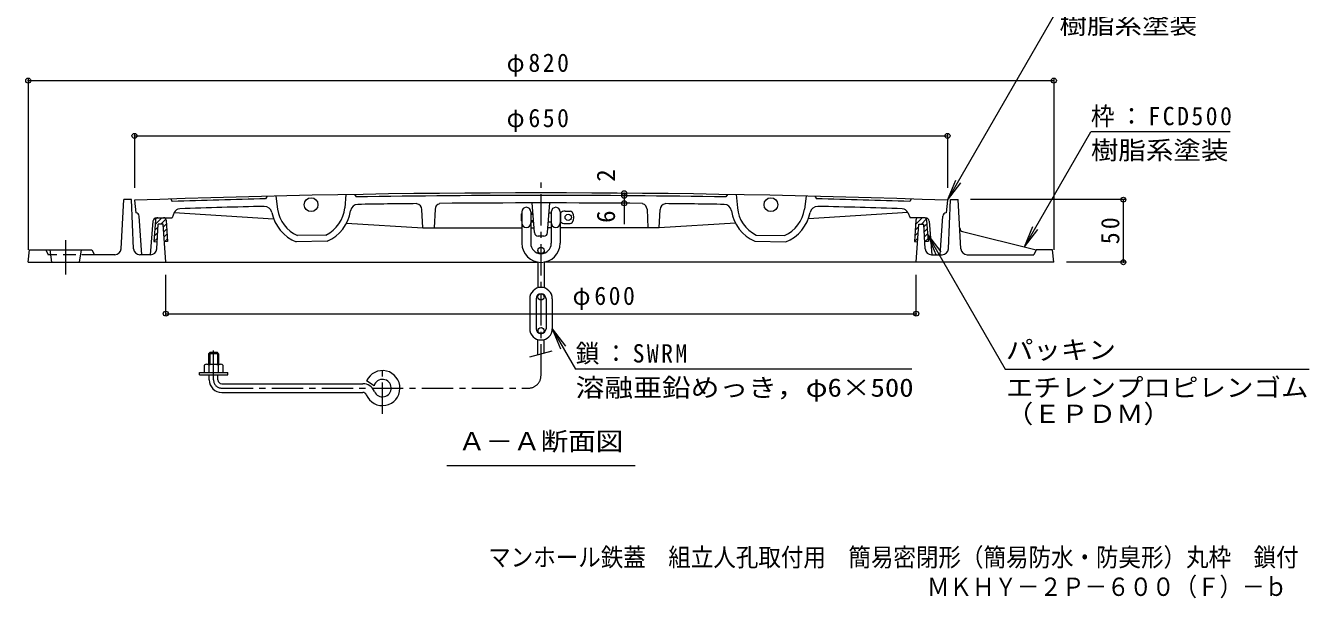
# Model space of a CAD drawing. Units: millimetres, scale not verified. Extents: x -778 to 950, y -675 to 686.
# Drawn here: x -770 to 256, y -675 to -218 of the extents above; entities that cross this region are included whole.
import ezdxf
from ezdxf.enums import TextEntityAlignment as Align

# ---------------------------------------------------------------- set-up
doc = ezdxf.new("R2010")
doc.units = ezdxf.units.MM
doc.header["$LTSCALE"] = 5
doc.header["$PDMODE"] = 32
doc.header["$PDSIZE"] = 4
for name, pattern in [('CHAIN1', [8, 5, -1, 1, -1]), ('CHAIN2', [12, 9, -1, 1, -1]), ('DASHED2', [3, 2, -1])]:
    doc.linetypes.add(name, pattern=pattern)
for name, color, linetype, lineweight in [('0-2_仕上', 3, 'Continuous', 9), ('0-3_建具', 4, 'Continuous', 9), ('0-4_その他', 7, 'Continuous', 9), ('0-5_寸法', 7, 'Continuous', 9), ('0-A', 2, 'Continuous', 9)]:
    doc.layers.add(name, color=color, linetype=linetype, lineweight=lineweight)
doc.layers.add('F-5_F-5ﾚｲﾔ', color=2, linetype='Continuous')
doc.styles.add('ＭＳ ゴシック', font='')
doc.styles.get('ＭＳ ゴシック').set_extended_font_data('MS Gothic')

msp = doc.modelspace()

# ---------------------------------------------------------------- linework, layer by layer
at = {"layer": '0-2_仕上'}
for p, q in [((-683.045, -357.143), (-682.046, -367.135)), ((-654.046, -356.142), (-652.912, -358.106)), ((-577.038, -353.937), (-578.21, -355.967)), ((-570.039, -353.77), (-568.659, -364.195)), ((-514.051, -352.625), (-515.004, -363.099)), ((-507.052, -352.506), (-505.908, -354.488)), ((-209.04, -352.506), (-210.185, -354.488)), ((-202.041, -352.625), (-201.088, -363.099)), ((-146.053, -353.77), (-147.433, -364.195)), ((-139.055, -353.937), (-137.883, -355.967)), ((-62.046, -356.142), (-63.18, -358.106)), ((-33.047, -357.143), (-34.046, -367.135)), ((-651.351, -367.009), (-653.046, -371.135)), ((-651.351, -367.009), (-571.846, -371.914)), ((-452.546, -379.273), (-453.3, -364.575)), ((-442.786, -364.372), (-443.546, -379.273)), ((-363.255, -383), (-365.046, -359.277)), ((-352.837, -383), (-351.046, -359.277)), ((-273.306, -364.372), (-272.546, -379.273)), ((-263.546, -379.273), (-262.792, -364.575)), ((-64.742, -367.009), (-144.246, -371.914)), ((-64.742, -367.009), (-63.046, -371.135)), ((-677.046, -400.635), (-679.34, -369.898)), ((-668.279, -373.882), (-670.546, -400.635)), ((-665.29, -371.135), (-653.046, -371.135)), ((-513.551, -375.51), (-452.546, -379.273)), ((-452.546, -379.273), (-373.296, -379.273)), ((-366.296, -379.273), (-363.537, -379.273)), ((-349.796, -379.273), (-352.556, -379.273)), ((-263.546, -379.273), (-342.796, -379.273)), ((-202.541, -375.51), (-263.546, -379.273)), ((-50.803, -371.135), (-63.046, -371.135)), ((-47.813, -373.882), (-45.546, -400.635)), ((-39.046, -400.635), (-36.752, -369.898)), ((-528.894, -389.893), (-553.686, -390.399)), ((-530.049, -384.915), (-552.736, -385.379)), ((-355.828, -385.774), (-360.264, -385.774)), ((-187.198, -389.893), (-162.406, -390.399)), ((-186.044, -384.915), (-163.356, -385.379))]:
    msp.add_line(p, q, dxfattribs=at)
for centre in [(-541.893, -360.652), (-174.199, -360.652)]:
    msp.add_circle(centre, 5.5, dxfattribs=at)
for centre, radius, start, end in [((-358.046, -9351.273), 9000, 87.93054, 92.06946), ((-358.046, -9351.273), 8998, 91.40205, 91.87793), ((-358.046, -9351.273), 8998, 89.05843, 90.94157), ((-358.046, -9351.273), 8998, 88.12207, 88.59795), ((-682.332, -370.121), 3, 4.26773, 84.53917), ((-646.726, -368.91), 5, 91.84119, 157.66032), ((-358.046, -9351.273), 8992, 91.4101, 91.84077), ((-579.177, -367.994), 6, 11.1402, 91.41074), ((-541.893, -360.652), 32, 191.14037, 248.37393), ((-541.893, -360.652), 27, 187.54033, 246.32173), ((-541.893, -360.652), 27, 296.01953, 354.80029), ((-541.893, -360.652), 32, 293.96735, 351.20261), ((-504.34, -366.464), 6, 90.93288, 171.20264), ((-358.046, -9351.273), 8992, 90.63239, 90.93283), ((-458.294, -364.831), 5, 2.93683, 78.4158), ((-437.793, -364.626), 5, 107.47636, 177.07941), ((-358.046, -9351.273), 8992, 89.48228, 90.51772), ((-278.3, -364.626), 5, 2.92059, 72.52364), ((-257.799, -364.831), 5, 101.5842, 177.06317), ((-358.046, -9351.273), 8992, 89.06717, 89.36761), ((-211.753, -366.464), 6, 8.79736, 89.06712), ((-174.199, -360.652), 32, 188.79739, 246.03265), ((-174.199, -360.652), 27, 185.19971, 243.98047), ((-174.199, -360.652), 27, 293.67827, 352.45967), ((-174.199, -360.652), 32, 291.62607, 348.85963), ((-136.915, -367.994), 6, 88.58926, 168.8598), ((-358.046, -9351.273), 8992, 88.15923, 88.5899), ((-69.366, -368.91), 5, 22.33968, 88.15881), ((-33.761, -370.121), 3, 95.46083, 175.73227), ((-665.29, -374.135), 3, 90, 175.15559), ((-50.803, -374.135), 3, 4.84441, 90), ((-360.264, -382.774), 3, 184.31636, 270), ((-355.828, -382.774), 3, 270, 355.68369)]:
    msp.add_arc(centre, radius, start, end, dxfattribs=at)
at = {"layer": '0-3_建具', "linetype": 'CHAIN1'}
for p, q in [((-358.046, -497.233), (-358.046, -342.841)), ((-619.796, -500.733), (-619.796, -477.187)), ((-484.796, -527.864), (-484.796, -488.577)), ((-613.297, -507.233), (-368.046, -507.233))]:
    msp.add_line(p, q, dxfattribs=at)
at = {"layer": '0-3_建具'}
for p, q in [((-373.796, -368.274), (-373.296, -367.774)), ((-373.796, -368.274), (-373.796, -373.274)), ((-373.796, -368.274), (-373.296, -368.274)), ((-373.296, -366.274), (-373.296, -391.524)), ((-366.296, -366.274), (-366.296, -391.524)), ((-366.296, -367.274), (-364.442, -367.274)), ((-366.296, -368.274), (-364.367, -368.274)), ((-351.65, -367.274), (-349.796, -367.274)), ((-349.796, -366.274), (-349.796, -391.524)), ((-342.796, -366.274), (-342.796, -391.524)), ((-342.796, -367.274), (-342.367, -367.274)), ((-342.367, -367.274), (-342.367, -374.274)), ((-338.796, -365.774), (-334.738, -365.774)), ((-373.796, -373.274), (-373.296, -373.774)), ((-373.796, -373.274), (-373.296, -373.274)), ((-366.296, -373.274), (-363.99, -373.274)), ((-366.296, -374.274), (-363.914, -374.274)), ((-352.178, -374.274), (-349.796, -374.274)), ((-342.796, -374.274), (-342.367, -374.274)), ((-338.796, -375.774), (-334.738, -375.774)), ((-360.546, -397.274), (-360.546, -399.386)), ((-355.546, -397.274), (-355.546, -399.386)), ((-360.546, -406.567), (-360.546, -427.128)), ((-355.546, -406.567), (-355.546, -427.128)), ((-367.046, -435.774), (-367.046, -459.774)), ((-362.046, -435.774), (-362.046, -459.774)), ((-360.546, -434.274), (-360.546, -432.651)), ((-355.546, -434.274), (-355.546, -432.651)), ((-354.046, -435.774), (-354.046, -459.774)), ((-349.046, -435.774), (-349.046, -459.774)), ((-360.546, -461.274), (-360.546, -462.896)), ((-355.546, -461.274), (-355.546, -462.896)), ((-360.546, -480.444), (-360.546, -468.42)), ((-355.546, -479.104), (-355.546, -468.42)), ((-622.796, -478.733), (-623.796, -479.733)), ((-615.796, -479.733), (-623.796, -479.733)), ((-623.796, -479.733), (-623.796, -488.232)), ((-616.796, -478.733), (-622.796, -478.733)), ((-622.796, -478.733), (-622.796, -488.232)), ((-615.796, -479.733), (-616.796, -478.733)), ((-616.796, -478.733), (-616.796, -488.232)), ((-615.796, -479.733), (-615.796, -488.232)), ((-367.046, -482.185), (-349.046, -477.362)), ((-627.296, -488.954), (-627.296, -494.733)), ((-625.42, -488.232), (-614.173, -488.232)), ((-623.544, -488.954), (-623.544, -494.733)), ((-616.049, -488.954), (-616.049, -494.733)), ((-612.296, -488.954), (-612.296, -494.733)), ((-631.047, -496.733), (-608.546, -496.733)), ((-623.296, -500.733), (-623.296, -496.733)), ((-616.296, -500.733), (-616.296, -496.733)), ((-608.546, -496.733), (-608.546, -494.733)), ((-491.525, -505.301), (-497.485, -501.317)), ((-613.297, -510.733), (-500.505, -510.733)), ((-613.296, -503.733), (-500.505, -503.733))]:
    msp.add_line(p, q, dxfattribs=at)
msp.add_lwpolyline([(-631.047, -496.733), (-631.047, -494.733), (-608.546, -494.733)], dxfattribs=at)
for centre in [(-336.296, -370.774), (-358.046, -397.274), (-358.046, -434.274), (-358.046, -461.274)]:
    msp.add_circle(centre, 2.5, dxfattribs=at)
for centre, radius, start, end in [((-369.796, -366.274), 3.5, 0, 180), ((-346.296, -366.274), 3.5, 0, 180), ((-338.796, -370.774), 5, 90, 135.57204), ((-334.738, -367.758), 2, 34.84969, 90), ((-334.738, -367.774), 2, 34.84969, 90), ((-339.046, -370.774), 7.25, 325.15024, 34.84976), ((-369.796, -375.274), 3.5, 180, 0), ((-346.296, -375.274), 3.5, 180, 0), ((-338.796, -370.774), 5, 224.42796, 270), ((-334.738, -373.774), 2, 270, 325.15031), ((-358.046, -391.524), 15.25, 180, 0), ((-358.046, -391.524), 8.25, 180, 0), ((-358.046, -435.774), 9, 0, 180), ((-358.046, -435.774), 4, 0, 180), ((-358.046, -459.774), 9, 180, 0), ((-358.046, -459.774), 4, 180, 0), ((-625.42, -491.033), 2.8, 47.92557, 132.07463), ((-619.796, -498.322), 10.089, 68.19786, 111.80214), ((-614.173, -491.033), 2.8, 47.92572, 132.07428), ((-613.297, -500.733), 10, 180, 270), ((-613.296, -500.733), 3, 180, 270), ((-484.796, -507.233), 14, 202.47946, 155.00504), ((-484.796, -507.233), 7, 202.47919, 163.98383), ((-500.505, -513.733), 10, 22.47954, 90), ((-500.505, -513.733), 3, 22.48038, 90)]:
    msp.add_arc(centre, radius, start, end, dxfattribs=at)
at = {"layer": '0-3_建具', "linetype": 'CHAIN1'}
for centre, radius, start, end in [((-613.297, -500.733), 6.5, 180, 270), ((-368.046, -497.233), 10, 270, 0)]:
    msp.add_arc(centre, radius, start, end, dxfattribs=at)
at = {"layer": '0-4_その他'}
for p, q in [((-33.046, -357.151), (56.446, -202.144)), ((-768.046, -259.994), (-768.046, -396.635)), ((-768.046, -261.494), (51.954, -261.494)), ((51.954, -259.994), (51.954, -396.635)), ((-683.046, -304.181), (-683.046, -347.132)), ((-683.046, -305.681), (-33.046, -305.681)), ((-33.046, -304.181), (-33.046, -347.132)), ((28.494, -394.312), (81.547, -302.42)), ((192.797, -302.42), (81.547, -302.42)), ((-33.046, -357.151), (-26.349, -340.983)), ((-33.046, -357.151), (-22.393, -343.267)), ((-291.466, -351.519), (-291.466, -353.519)), ((-291.466, -353.519), (-291.466, -359.519)), ((109.028, -356.635), (-14.546, -356.635)), ((107.528, -406.635), (107.528, -356.635)), ((-291.466, -359.519), (-291.466, -376.227)), ((28.494, -394.312), (35.191, -378.144)), ((-49.03, -384.43), (13.124, -492.083)), ((-49.03, -384.43), (-42.333, -400.598)), ((-49.03, -384.43), (-38.377, -398.314)), ((28.494, -394.312), (39.147, -380.428)), ((109.028, -406.635), (61.954, -406.635)), ((-658.046, -449.258), (-658.046, -416.635)), ((-58.046, -449.258), (-58.046, -416.635)), ((-658.046, -447.758), (-58.046, -447.758)), ((-349.046, -459.758), (-338.393, -473.642)), ((-349.046, -459.758), (-342.349, -475.926)), ((-349.046, -459.758), (-330.383, -492.083)), ((-61.633, -492.083), (-330.383, -492.083)), ((13.124, -492.083), (256.207, -492.083))]:
    msp.add_line(p, q, dxfattribs=at)
for p in [(-768.046, -261.494), (51.954, -261.494), (-683.046, -305.681), (-33.046, -305.681), (-291.466, -351.519), (-291.466, -353.519), (-291.466, -359.519), (107.528, -356.635), (107.528, -406.635), (-658.046, -447.758), (-58.046, -447.758)]:
    msp.add_point(p, dxfattribs=at)
at = {"layer": '0-5_寸法'}
msp.add_line((-433.296, -568.976), (-282.796, -568.976), dxfattribs=at)
at = {"layer": '0-A'}
for p, q in [((-693.778, -395.919), (-691.546, -356.635)), ((-685.546, -356.635), (-691.546, -356.635)), ((-683.763, -395.862), (-685.546, -356.635)), ((-32.329, -395.862), (-30.546, -356.635)), ((-30.546, -356.635), (-24.546, -356.635)), ((-22.314, -395.919), (-24.546, -356.635)), ((-665.259, -395.941), (-664.046, -376.135)), ((-660.046, -376.135), (-664.046, -376.135)), ((-56.046, -376.135), (-52.046, -376.135)), ((-50.834, -395.941), (-52.046, -376.135)), ((-20.972, -382.164), (37.954, -396.635)), ((-749.046, -406.635), (-750.546, -396.635)), ((-727.046, -406.635), (-725.546, -396.635)), ((-717.046, -396.635), (-715.046, -400.635)), ((-698.77, -400.635), (-715.046, -400.635)), ((-670.249, -400.635), (-678.768, -400.635)), ((-658.046, -406.635), (-360.546, -406.635)), ((-58.046, -406.635), (-355.546, -406.635)), ((-45.843, -400.635), (-37.324, -400.635)), ((-17.322, -400.635), (35.954, -400.635))]:
    msp.add_line(p, q, dxfattribs=at)
at = {"layer": '0-A', "color": 6}
for p, q in [((-666.346, -373.004), (-667.469, -390.135)), ((-666.872, -381.034), (-664.181, -378.343)), ((-666.575, -376.494), (-661.216, -371.135)), ((-664.351, -371.135), (-659.742, -371.135)), ((-661.973, -376.135), (-657.996, -372.158)), ((-659.904, -378.308), (-657.552, -375.957)), ((-657.746, -373.004), (-656.622, -390.135)), ((-58.346, -373.004), (-59.469, -390.135)), ((-58.873, -381.034), (-56.192, -378.353)), ((-58.575, -376.494), (-53.216, -371.135)), ((-51.741, -371.135), (-56.35, -371.135)), ((-53.973, -376.135), (-49.996, -372.158)), ((-51.913, -378.317), (-49.552, -375.957)), ((-49.746, -373.004), (-48.623, -390.135)), ((-667.468, -390.115), (-664.735, -387.382)), ((-667.17, -385.575), (-664.458, -382.862)), ((-659.643, -382.29), (-657.291, -379.938)), ((-659.381, -386.271), (-657.03, -383.92)), ((-659.12, -390.253), (-656.769, -387.901)), ((-59.468, -390.115), (-56.787, -387.434)), ((-59.17, -385.575), (-56.489, -382.894)), ((-51.668, -382.315), (-49.291, -379.938)), ((-51.423, -386.312), (-49.03, -383.92)), ((-51.178, -390.311), (-48.769, -387.901)), ((-667.469, -390.135), (-664.914, -390.302)), ((-656.622, -390.135), (-659.117, -390.298)), ((-59.469, -390.135), (-56.975, -390.298)), ((-48.623, -390.135), (-51.179, -390.302))]:
    msp.add_line(p, q, dxfattribs=at)
at = {"layer": '0-A', "color": 7, "linetype": 'CHAIN2'}
msp.add_line((-738.046, -416.456), (-738.046, -388.934), dxfattribs=at)
at = {"layer": '0-A', "linetype": 'DASHED2'}
for p in [(-754.046, -396.635), (-715.046, -400.635)]:
    msp.add_line(p, (-752.046, -400.635), dxfattribs=at)
at = {"layer": '0-A'}
for points in [[(-768.046, -406.635), (-658.046, -406.635), (-660.046, -376.135)], [(51.954, -406.635), (-58.046, -406.635), (-56.046, -376.135)], [(-768.046, -406.635), (-767.046, -396.635), (-717.046, -396.635)], [(51.954, -406.635), (50.954, -396.635), (37.954, -396.635), (35.954, -400.635)]]:
    msp.add_lwpolyline(points, dxfattribs=at)
at = {"layer": '0-A', "color": 6}
for centre, start, end in [((-664.35, -373.135), 90, 176.24796), ((-659.742, -373.135), 3.75211, 90), ((-56.35, -373.135), 90, 176.24796), ((-51.741, -373.135), 3.75211, 90)]:
    msp.add_arc(centre, 2, start, end, dxfattribs=at)
at = {"layer": '0-A'}
for centre, radius, start, end in [((-20.256, -379.25), 3, 183.25195, 256.20227), ((-698.77, -395.635), 5, 270, 356.74805), ((-678.768, -395.635), 5, 182.60256, 270), ((-670.249, -395.635), 5, 270, 356.49648), ((-45.843, -395.635), 5, 183.50352, 270), ((-37.324, -395.635), 5, 270, 357.39744), ((-17.322, -395.635), 5, 183.25195, 270)]:
    msp.add_arc(centre, radius, start, end, dxfattribs=at)

# ---------------------------------------------------------------- texts
at = {"layer": '0-4_その他', "color": 2, "style": 'ＭＳ ゴシック'}
for s, width, p in [('樹脂系塗装', 1.1, (56.446, -228.611)), ('樹脂系塗装', 1.1, (81.547, -328.887)), ('パッキン', 1.1, (13.607, -488.42)), ('溶融亜鉛めっき，φ6×500', 1.15, (-330.383, -518.55)), ('エチレンプロピレンゴム', 1.1, (13.607, -518.55)), ('（ＥＰＤＭ）', 1.1, (13.607, -539.51))]:
    msp.add_text(s, height=14.66, dxfattribs=dict(at, width=width)).set_placement(p, align=Align.BOTTOM_LEFT)
for s, p in [('2', (-294.466, -342.336)), ('6', (-294.466, -375.211))]:
    msp.add_text(s, height=14.66, rotation=90, dxfattribs=at).set_placement(p, align=Align.BOTTOM_LEFT)
at = {"layer": '0-4_その他', "color": 2, "char_height": 14.66, "attachment_point": 7, "style": 'ＭＳ ゴシック'}
for s, insert in [('\\T1.21;\\W0.95;φ820', (-385.546, -258.494)), ('\\T1.21;\\W0.95;φ650', (-385.546, -302.681)), ('\\T1.21;\\W0.95;枠：FCD500', (81.547, -298.757)), ('\\T1.21;\\W0.95;φ600', (-332.83, -444.758)), ('\\T1.2;\\W0.95;鎖：SWRM', (-330.383, -488.42))]:
    msp.add_mtext(s, dxfattribs=dict(at, insert=insert))
at = {"layer": '0-4_その他', "color": 2, "insert": (104.528, -392.26), "char_height": 14.66, "attachment_point": 7, "rotation": 90, "style": 'ＭＳ ゴシック'}
msp.add_mtext('\\T1.27;\\W0.95;50', dxfattribs=at)
at = {"layer": '0-5_寸法', "color": 2, "style": 'ＭＳ ゴシック', "width": 1.1}
msp.add_text('Ａ－Ａ断面図', height=14.66, dxfattribs=at).set_placement((-424.296, -561.476), align=Align.BOTTOM_LEFT)
at = {"layer": 'F-5_F-5ﾚｲﾔ', "style": 'ＭＳ ゴシック', "width": 0.9}
for s, p in [('マンホール鉄蓋\u3000組立人孔取付用\u3000簡易密閉形（簡易防水・防臭形）丸枠\u3000鎖付', (-400.248, -654.149)), ('ＭＫＨＹ－２Ｐ－６００（Ｆ）－ｂ', (-49.509, -677.702))]:
    msp.add_text(s, height=14.66, dxfattribs=at).set_placement(p, align=Align.BOTTOM_LEFT)

doc.saveas('drawing.dxf')
